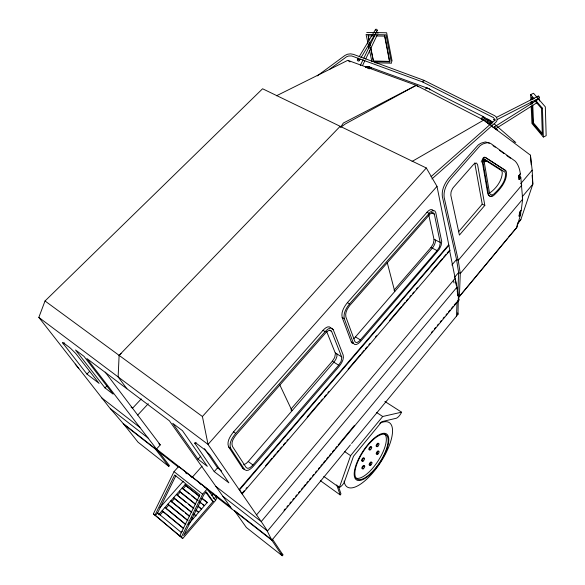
<?xml version="1.0" encoding="UTF-8"?>
<svg xmlns="http://www.w3.org/2000/svg" width="585" height="585" viewBox="0 0 585 585"><rect width="100%" height="100%" fill="white"/><g stroke="black" fill="none" stroke-linecap="round" stroke-linejoin="round"><path stroke-width="0.88" d="M456.475 316.149L457.046 302.503M351.592 443.459L457.967 314.335L458.326 297.962M340.177 126.309L119.121 355.366L118.126 376.923L126.894 388.74M424.066 80.957L423.898 80.299L353.428 54.361L350.539 53.849L347.57 54.222L344.996 55.407L317.253 75.889M520.855 210.695L520.584 214.563L519.224 216.15L519.48 212.348L521.264 210.205L522.654 199.192L520.796 177.365L519.655 176.882M519.224 216.15L519.685 212.457L521.059 210.812M517.571 223.119L516.796 227.455L458.26 297.919M491.985 123.333L491.868 121.921A2.157 1.806 -48.1 0 0 490.764 121.146M485.272 118.024L485.214 117.6L483.393 120.334M490.15 196.216L488.57 195.448L487.714 193.438L482.04 160.363L482.742 158.601A2.969 1.345 -66 0 1 483.853 157.336L484.833 157.175L505.104 170.279A10.508 4.585 -65.5 0 1 505.564 171.186M482.72 160.656L483.422 158.893A2.969 1.345 -66 0 1 484.534 157.621L485.513 157.46L505.762 170.564A10.508 4.578 -65.5 0 1 506.566 174.016C506.025 182.732 499.707 189.803 493.681 195.478C491.861 197.269 488.438 196.575 488.373 193.73L482.72 160.656L482.04 160.363M483.861 159.785L483.919 159.727A0.951 0.431 -66 0 1 484.438 159.127L504.848 172.056A8.892 3.876 -65.5 0 1 505.535 174.981C505.045 182.761 499.159 188.896 493.901 194.008C492.343 195.544 489.44 194.907 489.404 192.487L483.861 159.785L487.517 161.489L481.17 161.884M370.663 48.219L373.493 61.498L389.647 61.908L387.884 51.612M373.493 61.498L370.627 46.815M368.967 40.248L368.184 35.305L369.12 39.736M517.476 223.872L520.84 219.616L532.833 184.165L532.174 170.147L530.434 155.179L483.722 120.086L416.228 85.33L347.782 60.328L276.464 95.786M323.776 476.395L339.344 487.532L350.59 455.671L382.714 416.491L401.595 412.184L384.864 401.456M367.343 68.335L367.753 67.465A1.938 1.404 -74.6 0 1 368.777 66.785L369.749 67.173A1.813 1.309 -74.7 0 1 369.947 67.516M148.02 437.99L110.119 408.469L38.837 317.406L45.023 300.983L262.585 88.766L426.319 167.99L436.995 186.366L449.902 250.475L242.219 493.85L241.854 493.557M369.135 68.95L369.31 68.496A1.938 1.002 -70.4 0 1 370.393 67.341L429.478 88.905L429.887 89.893M360.331 65.461L363.088 59.721M363.877 58.076L376.096 32.643M362.524 65.6L364.879 60.672M365.669 59.034L377.069 35.232M153.402 513.82L174.037 471.642L178.615 466.516L207.222 488.884L215.609 500.394L182.688 538.566L153.402 513.82L180.048 536.057L179.741 535.699L199.887 494.947L174.652 475.005L154.996 515.144M155.325 515.517L157.636 512.899L175.858 475.7M182.688 538.566L181.394 537.074L202.622 494.171L207.222 488.884M211.916 495.7L213.13 493.257M216.121 495.59L214.498 498.859L213.115 497.776M215.609 500.394L217.218 497.162M486.033 118.441L484.482 120.934M487.517 120.993L487.956 120.108A2.084 0.585 -57.2 0 0 487.948 119.135L487.517 119.296M368.389 68.16L368.63 67.75A1.938 1.185 -72 0 1 369.559 67.041L370.371 67.377A1.806 1.104 -72 0 1 370.524 67.706M359.183 60.716L360.104 59.173M361.033 57.622L377.215 30.603M357.398 59.677L358.327 58.134M359.256 56.591L375.482 29.586M366.744 67.663L367 67.253A1.93 1.579 -78.1 0 1 368.506 66.617L369.208 67.026M509.879 235.185L508.935 236.72L516.796 227.455L520.789 213.956L519.019 216.033M366.122 67.531L366.378 67.121A1.93 1.711 -83 0 1 368.404 66.661L368.762 66.931M340.967 126.74L343.329 123.055L416.228 85.33L418.334 86.777M425.522 88.993L426.487 88.021L427.364 87.984L441.412 95.589L483.59 116.729A1.938 0.841 -61.9 0 1 483.788 117.241M437.156 250.636L439.372 247.126L440.322 243.009L434.348 214.205C433.778 211.361 430.384 213.254 429.412 214.819L350.071 305.129C347.453 308.361 344.879 312.624 345.874 316.931L354.868 341.486C356.177 344.024 359.3 341.362 360.418 339.922L437.156 250.636L430.962 247.455L394.019 290.211M338.686 365.201L341.062 361.457L341.83 357.384L331.629 331.417C330.196 328.733 326.847 331.417 325.604 332.982L236.464 434.436C233.898 437.66 230.731 442.165 232.472 446.435L246.219 467.612C248.435 469.718 251.433 466.603 252.947 464.965L338.686 365.201L332.324 361.23L291.052 409.01M430.962 247.455L433.163 243.96L434.099 239.85L428.688 214.571M332.324 361.23L334.693 357.501L335.439 353.435L326.686 331.541M282.226 555.75L271.243 539.319L234.322 510.434L246.373 527.509L282.226 555.75L282.928 554.887L272.471 539.18M433.412 210.834C431.971 207.865 428.315 210.541 426.999 212.289L347.41 302.635C344.141 306.679 340.938 312.024 342.174 317.414L351.322 342.013L351.958 342.978L353.545 343.424M349.559 303.878C346.283 307.929 343.081 313.275 344.294 318.671L353.384 343.263C355.175 346.583 359.285 343.073 360.791 341.165L439.379 249.195L441.178 245.166L441.712 241.605L435.759 212.545C434.969 208.779 430.465 211.28 429.156 213.349L349.559 303.878L347.41 302.635M207.624 489.967L271.857 540.24L350.437 444.863M330.766 327.702C328.309 325.158 324.741 328.412 323 330.342L233.59 431.854C230.373 435.891 226.439 441.536 228.603 446.874L242.534 468.088L244.018 469.031M235.689 433.368C232.479 437.419 228.538 443.057 230.687 448.403L244.559 469.594C247.543 472.322 251.506 468.234 253.539 466.055L339.205 366.298C341.625 363.219 344.155 359.227 343.212 355.146L333.194 329.567C331.264 326.028 326.81 329.56 325.136 331.644L235.689 433.368L233.59 431.854M458.377 297.619L507.773 238.117M283.996 510.332L285.158 508.921M286.906 506.815L288.076 505.411M289.824 503.297L290.986 501.893M292.734 499.787L293.904 498.383M295.652 496.27L296.814 494.866M298.562 492.76L299.725 491.356M301.48 489.243L302.642 487.839M303.805 486.435L305.553 484.322M306.723 482.917L307.885 481.513M309.633 479.407L310.803 477.996M312.551 475.89L313.714 474.486M315.461 472.38L316.631 470.969M318.379 468.863L319.542 467.459M320.712 466.055L322.459 463.942M323.622 462.538L325.37 460.432M326.54 459.02L328.287 456.914M329.45 455.51L331.198 453.404M332.368 451.993L334.115 449.887M335.278 448.483L337.026 446.37M338.196 444.966L354.51 425.288M431.438 332.514L432.608 331.11M434.355 329.004L435.518 327.6M437.266 325.487L438.436 324.083M440.183 321.977L441.346 320.565M443.094 318.459L444.264 317.055M446.011 314.949L447.174 313.538M448.337 312.134L450.092 310.028M451.254 308.624L453.002 306.511M454.165 305.107L455.912 303.001M457.082 301.589L458.611 299.747L459.035 299.981L267.506 531.034L222.87 496.285M518.193 222.805L520.84 219.616M486.552 119.143L487.137 118.675L485.331 121.826M449.902 250.475L449.536 250.263L456.958 287.206L261.239 521.601L267.52 531.056M522.654 199.192L460.285 273.546L459.371 296.639L457.814 295.432L458.603 272.522L456.556 259.484L442.362 196.648C441.426 189.876 444.739 183.163 448.936 178.052L478.172 145.014A29.981 13.696 -65.7 0 1 481.418 143.047L485.389 141.936L489.411 143.025M454.567 277.319L458.603 272.522L460.285 273.546L458.252 260.325L444.176 197.481C443.254 190.703 446.567 183.99 450.764 178.864L480.007 145.782A30.018 13.667 -65.7 0 1 483.254 143.808L487.217 142.689L490.53 143.347L515.085 161.065A58.478 25.528 -64.6 0 1 520.343 173.803M522.112 196.918L532.833 184.165L532.094 175.251M215.887 486.42L261.239 521.601L256.574 514.895L455.13 278.365L456.293 285.487M451.854 265.034L456.556 259.484L458.252 260.325L521.813 185.131M520.687 183.719L532.174 170.147M320.317 480.629L340.148 494.895L340.975 493.923L338.371 486.172M519.758 174.498L520.438 178.132L519.078 179.398L520.796 177.365M519.078 179.398L518.602 175.851L520.336 173.818M519.29 179.493L518.822 175.946L519.977 174.586M242.219 493.85L239.536 489.908L448.929 245.283M484.826 205.379L459.415 235.097L450.808 195.171L451.072 191.939L452.337 188.97A6.691 3.13 -65.1 0 1 453.697 187.054L473.316 164.721A6.53 2.998 -65.8 0 1 474.735 163.464L476.417 163.025L477.572 164.553L484.826 205.379L482.23 204.202L474.742 162.915M242.446 492.862L244.23 490.778M246.007 488.694L247.199 487.305M265.59 465.755L272.12 458.106M273.305 456.717L275.681 453.938M276.866 452.549L278.643 450.457M279.835 449.068L281.612 446.984M283.389 444.9L285.173 442.816M286.95 440.732L288.142 439.335M307.125 417.09L319.585 402.495M320.777 401.105L322.554 399.021M324.339 396.937L326.116 394.846M327.892 392.762L329.084 391.372M348.068 369.128L360.536 354.532M361.72 353.143L364.089 350.356M365.281 348.967L367.058 346.883M368.842 344.799L370.027 343.41M375.365 337.15L376.55 335.761M389.61 320.47L401.478 306.569M402.663 305.173L405.039 302.394M406.224 301.004L408.001 298.92M409.785 296.836L410.97 295.447M412.747 293.356L413.939 291.966M416.308 289.187L417.5 287.798M431.145 271.806L442.421 258.599M443.605 257.21L445.982 254.431M447.167 253.042L448.944 250.958M458.596 231.777L482.23 204.202M448.505 245.049L239.111 489.586L239.536 489.908M213.159 501.389L183.653 535.575L203.88 494.639L206.212 491.948L213.159 501.389L211.558 500.131L205.664 492.131L207.719 493.769M243.674 464.79L246.219 463.452L248.237 461.514L333.911 362.217L335.907 359.256L336.982 356.25L336.88 353.903L335.293 352.923M353.866 338.722L432.871 247.492L434.538 244.654L435.423 241.766L435.401 239.982L434.026 239.287M181.24 532.489L182.264 531.304M188.385 524.233L207.317 502.354L202.308 498.398M214.242 471.62L194.534 442.852L196.172 443.306A7.795 1.104 41.9 0 1 197.971 444.563L203.119 448.454A7.612 1.082 41.8 0 1 205.196 450.128L210.117 455.152L228.874 482.837L214.242 471.62L217.525 467.861L204.465 448.658M158.564 514.734L185.028 484.716L199.448 496.131M192.414 477.104L202.059 466.165M160.005 515.019L162.981 511.641L162.155 510.668L183.631 528.35M188.041 520.526L167.917 504.124L168.736 505.104L165.862 508.365L185.248 524.255M183.39 511.414L171.602 501.857L174.462 498.61L173.657 497.623L191.719 512.197M186.33 502.625L177.306 495.378L180.151 492.153L179.361 491.151L195.361 503.941M189.24 493.916L182.981 488.936L185.811 485.733L185.028 484.716M159.866 507.656L183.215 481.25M436.995 186.366L208.033 444.41L256.574 514.895M198.044 459.21L172.707 423.313L182.469 430.677L207.339 466.333L198.044 459.21L200.772 456.124M194.944 443.708L196.107 442.399M168.773 466.399L154.659 448.11L123.208 423.503L138.06 442.209L168.773 466.399L169.46 465.631L158.082 450.838M38.837 317.406L208.033 444.41L202.41 416.505L426.319 167.99M105.205 372.111L160.275 444.885L156.509 449.031L230.234 506.683M137.709 415.072L148.276 403.723M141.27 398.911L132.539 408.235L131.12 407.145M105 387.906L75.538 349.998L83.984 356.367L113.117 394.129L105 387.906L107.135 385.676M86.953 374.086L62.463 342.613L63.355 342.883A6.94 0.877 43 0 1 64.73 343.826L68.957 347.022A7.152 0.907 43 0 1 70.778 348.499L75.721 353.45L99.106 383.394L86.953 374.086L89.607 371.351M63.129 343.878L64.255 342.752M119.121 355.366L121.11 353.486M365.91 67.07L366.254 66.748A1.938 1.813 -89.8 0 1 368.038 66.624L368.426 66.895M365.596 67.107L366.385 66.566A1.938 1.887 83.2 0 1 368.206 66.917M431.905 178.937L495.758 122.36C498.281 120.393 496.972 116.488 494.223 115.486L423.979 80.328L423.021 81.022L423.021 82.185L493.674 117.687M430.984 176.714L494.193 120.854M491.663 125.124L492.08 124.802M329.355 69.461L346.554 56.767L348.631 56.006L351.651 55.941L423.372 82.2M340.492 127.471L345.267 123.983L416.228 85.33M494.347 126.923L538.332 99.245M495.436 128.875L537.081 102.653M412.067 161.453L483.722 120.086M365.844 67.078L366.751 66.741A1.967 1.901 -46.8 0 1 367.709 66.887M365.815 66.895L366.254 66.675A1.938 1.923 -74.9 0 1 368.104 66.997M497.352 119.457L539.151 98.141M496.446 117.38L538.266 96.086M488.46 120.305L489.206 120.057A2.121 1.163 -54.7 0 1 489.974 120.912L489.791 121.797A1.974 1.082 -54.7 0 1 488.519 123.355L487.773 123.603M531.18 106.338L531.948 123.479L543.355 137.044L546.163 135.698L545.33 106.865L533.52 93.256L530.661 94.616L530.902 100.028M534.566 100.415L541.476 108.422L542.346 134.645L532.84 123.347L533.535 123.018L532.752 104.89M541.476 108.422L542.2 108.079M491.51 195.99L492.256 195.653M489.36 193.24C495.78 188.867 501.455 181.547 502.259 173.577A8.877 3.898 -65.5 0 0 501.564 170.659L484.343 159.61M488.212 119.72L488.512 119.618A2.099 0.885 -56 0 1 489.067 120.334L488.819 121.183A2.099 0.885 -56 0 1 487.524 122.894M489.557 124.503L490.464 124.122A1.96 1.484 -51 0 0 491.393 122.887L491.341 121.519A2.15 1.631 -51 0 0 490.347 120.832M489.411 120.495L489.82 120.466A2.143 1.411 -53.1 0 1 490.691 121.066L490.661 122.375A1.96 1.294 -53.1 0 1 489.747 123.625L488.497 124.078M366.722 32.431L386.634 32.767L392.096 61.125M368.023 35.824L375.007 35.948M376.755 35.977L384.608 36.124L389.647 61.908M373.639 60.986L389.793 61.396M374.78 62.749L391.519 63.18L386.027 34.844L366.086 34.493L369.113 48.592M514.135 141.731L514.646 141.848L514.113 141.599M483.59 116.729L483.115 116.678A2.077 0.899 -61.9 0 0 481.886 117.885L481.462 118.821A1.938 0.841 -61.9 0 0 481.331 119.654M483.868 159.829L483.188 159.544L487.517 161.489M370.663 67.319L370.897 67.414A1.806 0.936 -70.4 0 1 371.08 67.626M431.489 212.794L434.348 214.205M426.999 212.289L429.156 213.349M435.401 239.982L440.249 242.446M492.365 126.806L494.179 127.874M342.174 317.414L344.294 318.671M355.629 337.048L360.418 339.922M331.783 328.711L333.194 329.567M351.322 342.013L353.384 343.263M329.509 330.13L331.629 331.417M323 330.342L325.136 331.644M336.88 353.903L341.684 356.872M376.638 412.535L382.714 416.491M495.714 128.824L497.396 130.082L496.365 129.263M290.986 410.041L292.032 410.75L279.805 384.923M344.66 451.576L350.59 455.671M493.038 145.65L495.21 147.223M499.561 150.374L503.912 153.519M506.815 155.617L510.442 158.243M348.514 60.862L349.976 61.915M45.023 300.983L202.41 416.505M228.603 446.874L230.687 448.403M248.237 461.514L252.947 464.965M78.807 368.528L75.253 364.148L75.567 364.382M242.534 468.088L244.559 469.594M217.525 467.861L221.708 471.049M101.622 397.793L139.969 427.533M158.842 443.774L160.275 444.885M185.913 472.665L187.324 473.762M190.849 476.519L192.253 477.623M199.302 483.137L200.714 484.241M204.238 486.998L205.649 488.102M178.366 467.071L124.049 424.556L110.455 408.725M185.525 472.673L186.951 473.791M281.495 553.761L282.928 554.887M174.037 471.642L202.622 494.171M185.811 485.733L199.492 496.563M201.635 498.259L207.346 502.778M198.205 500.665L182.198 487.934L182.981 488.936M199.602 501.769L204.472 505.645M191.324 495.568L197.576 500.548M199.661 502.208L201.05 503.312M202.439 504.416L203.829 505.52M198.139 506.164L201.62 508.943M180.151 492.153L195.427 504.365M198.205 506.588L201.679 509.367M193.891 508.343L176.509 494.384L177.306 495.378M195.975 510.018L198.754 512.248M188.414 504.299L193.269 508.204M196.048 510.434L198.132 512.109M193.803 513.879L195.887 515.56M174.462 498.61L191.8 512.614M193.884 514.295L195.96 515.97M189.54 516.072L170.791 500.87L171.602 501.857M191.617 517.762L193.006 518.888M185.467 513.103L189.628 516.482M168.736 505.104L187.441 520.357M165.043 507.392L185.84 524.431M162.981 511.641L183.741 528.73M157.636 512.899L181.686 532.796M179.741 535.699L181.394 537.074M494.186 123.837L515.809 142.572M530.661 94.616L534.193 98.704M535.37 100.064L542.434 108.247L543.355 137.044M533.418 99.077L531.692 97.073L531.809 99.794M533.535 123.018L542.492 133.643M158.323 451.386L86.894 358.561L169.409 420.82L231.806 508.891M186.578 485.945L187.354 486.954M267.089 530.712L271.857 540.24M492.431 122.704L492.248 122.243A2.15 1.938 -44 0 0 491.071 121.409M336.719 484.877L340.148 494.895M387.211 262.497L394.795 291.659M369.493 50.354L371.95 61.805M369.691 42.391L370.254 45.045M369.34 42.025L370.1 45.564M384.754 35.597L387.533 49.827M457.726 312.887L457.967 314.335M453.543 280.244L453.989 282.913M456.958 287.206L459.035 299.981M456.578 287.272L456.87 289.056M457.163 290.833L457.448 292.617M457.741 294.401L458.033 296.185M530.434 155.179L531.224 164.714M531.889 101.607L531.97 103.413M532.043 105.227L532.84 123.347M530.983 101.834L531.1 104.54M532.445 97.644L532.518 99.457M532.599 101.263L532.679 103.077M376.045 33.001A1.024 0.695 27.1 0 1 376.835 32.365A0.987 0.665 27.1 0 1 377.91 33.228A1.024 0.695 27.1 0 1 377.91 33.418M358.13 59.377A1.024 0.746 33 0 0 357.34 60.101A1.024 0.746 33 0 0 358.422 61.045A1.06 0.775 33 0 0 359.241 60.292A1.06 0.775 33 0 0 358.115 59.319M375.438 30.193A1.031 0.782 33.6 0 1 376.038 29.213A1.031 0.782 33.6 0 1 377.259 30.106A1.031 0.782 33.6 0 1 376.462 30.939M366.927 66.975A1.982 1.828 -49.3 0 1 367.409 66.975M371.19 67.94A1.806 0.936 -70.4 0 1 371.226 68.335M538.171 99.443A1.09 0.461 58.5 0 1 538.814 99.435A1.126 0.475 58.5 0 1 539.56 100.817A1.09 0.461 58.5 0 1 539.553 101M538.631 97.958A1.09 0.563 64.3 0 0 539.407 97.724A1.133 0.585 64.3 0 0 538.785 96.269A1.09 0.563 64.3 0 0 538.003 96.51A1.133 0.585 64.3 0 0 538.01 96.744M491.276 121.629A2.15 1.938 -43.9 0 1 492.446 122.462M487.502 121.022A2.084 0.585 -57.2 0 1 486.245 122.521M484.468 117.995A1.938 0.629 -61.2 0 0 484.519 117.344L484.051 117.154A2.084 0.673 -61.2 0 0 483.203 117.98L482.464 119.333A1.938 0.629 -61.2 0 0 482.325 119.764M339.344 487.532A7.13 2.713 -55.9 0 0 344.177 482.552L353.508 456.241L381.793 421.668L396.454 418.209A6.472 2.435 -57.9 0 0 401.595 412.184M379.789 423.284A38.434 14.464 -56.8 0 1 381.8 460.461A38.434 14.464 -56.8 0 1 344.112 481.067M384.367 433.778A26.369 9.886 -56.8 0 1 378.378 460.49A26.369 9.886 -56.8 0 1 356.002 478.12M369.354 449.638A1.85 0.702 -56.9 0 1 368.894 448.666A1.85 0.702 -56.9 0 1 370.356 446.662A1.85 0.702 -56.9 0 1 371.073 447.298M362.429 460.702A1.85 0.702 -56.6 0 1 361.574 460.278A1.85 0.702 -56.6 0 1 362.832 458.135A1.85 0.702 -56.6 0 1 363.907 458.194M362.663 468.351A1.835 0.687 -56.5 0 1 361.822 467.941A1.835 0.687 -56.5 0 1 363.073 465.821A1.835 0.687 -56.5 0 1 364.133 465.857M369.976 464.812A1.821 0.673 -56.7 0 1 369.157 464.41A1.821 0.673 -56.7 0 1 370.393 462.304A1.821 0.673 -56.7 0 1 371.431 462.347M377.04 453.799A1.813 0.673 -57 0 1 376.228 453.368A1.813 0.673 -57 0 1 377.464 451.269A1.813 0.673 -57 0 1 378.488 451.342M376.93 446.114A1.828 0.687 -57.1 0 1 376.118 445.66A1.828 0.687 -57.1 0 1 377.362 443.547A1.828 0.687 -57.1 0 1 378.393 443.627M494.983 128.663A1.097 0.41 58.3 0 0 495.575 128.517A1.133 0.424 58.3 0 0 494.83 127.135A1.097 0.41 58.3 0 0 494.215 127.281A1.133 0.424 58.3 0 0 494.983 128.663M493.835 119.296A1.104 0.519 64 0 0 494.939 120.685A1.104 0.519 64 0 0 494.72 119.047A1.104 0.519 64 0 0 493.835 119.296M370.912 473.726A27.451 10.245 -56.8 0 0 386.751 434.107A27.451 10.245 -56.8 0 0 356.806 462.889A27.451 10.245 -56.8 0 0 370.912 473.726M370.963 473.075A26.398 9.85 -56.8 0 0 386.173 434.977A26.398 9.85 -56.8 0 0 357.384 462.684A26.398 9.85 -56.8 0 0 370.963 473.075M370.576 449.66A1.85 0.702 -56.9 0 0 371.607 446.998A1.85 0.702 -56.9 0 0 369.588 448.966A1.85 0.702 -56.9 0 0 370.576 449.66M363.066 461.148A1.857 0.702 -56.6 0 0 364.506 458.384A1.857 0.702 -56.6 0 0 362.546 459.81A1.857 0.702 -56.6 0 0 363.066 461.148M363.3 468.79A1.835 0.687 -56.5 0 0 364.733 466.055A1.835 0.687 -56.5 0 0 362.78 467.488A1.835 0.687 -56.5 0 0 363.3 468.79M370.905 464.995A1.821 0.673 -56.7 0 0 371.914 462.391A1.821 0.673 -56.7 0 0 369.932 464.351A1.821 0.673 -56.7 0 0 370.905 464.995M377.961 453.982A1.813 0.673 -57 0 0 378.978 451.371A1.813 0.673 -57 0 0 377.011 453.309A1.813 0.673 -57 0 0 377.961 453.982M377.866 446.289A1.828 0.687 -57.1 0 0 378.89 443.649A1.828 0.687 -57.1 0 0 376.901 445.594A1.828 0.687 -57.1 0 0 377.866 446.289"/></g></svg>
